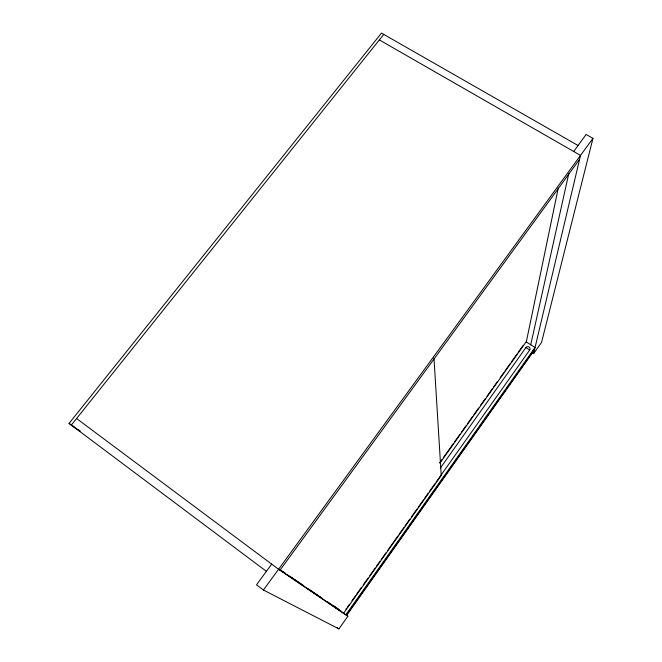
<?xml version="1.0" encoding="UTF-8"?>
<svg xmlns="http://www.w3.org/2000/svg" width="662" height="662" viewBox="0 0 662 662"><rect width="100%" height="100%" fill="white"/><g stroke="black" fill="none" stroke-linecap="round" stroke-linejoin="round"><path stroke-width="0.99" d="M558.248 188.066L526.414 341.41L439.916 463.086M530.709 344.894L568.766 173.643M533.026 350.148L532.397 352.863L346.665 615.304M531.917 352.556L533.613 353.632L580.524 155.405L379.343 39.902M573.689 151.474L586.135 134.477L592.962 138.35L541.557 342.395L533.613 353.632M534.673 349.122L346.358 615.188L347.881 616.214L338.911 628.9L263.435 590.024L256.533 584.811L271.677 564.115M440.288 468.133L525.885 347.591A2.292 2.151 7.8 0 1 529.054 347.029A2.292 2.151 7.8 0 1 529.708 350.016L436.051 482.151M347.169 607.559L349.553 604.191M351.936 600.823L355.519 595.775M356.71 594.087L361.485 587.36M363.272 584.836L368.047 578.1M369.835 575.576L375.205 568.004M376.397 566.316L379.971 561.268M381.171 559.58L385.938 552.853M387.733 550.329L397.87 536.021M399.062 534.333L403.837 527.606M405.028 525.918L409.803 519.19M411.59 516.658L416.961 509.086M418.152 507.406L423.523 499.827M424.714 498.147L428.297 493.099M429.489 491.411L434.86 483.839M439.717 462.738L442.117 459.37M443.308 457.682L453.487 443.374M454.686 441.686L460.073 434.115M461.273 432.427L466.056 425.691M467.256 424.011L472.643 416.431M473.843 414.751L478.626 408.015M480.422 405.492L485.213 398.756M487.009 396.224L492.396 388.652M493.595 386.964L497.187 381.916M500.182 377.704L503.774 372.656M504.965 370.968L510.352 363.397M511.552 361.709L516.939 354.129M518.139 352.449L522.326 346.557M263.435 590.024L592.962 138.35M280.001 570.222L579.598 159.319M383.745 34.399L71.306 425.12L79.829 430.979M266.397 571.339L69.038 423.415L381.469 33.1L578.058 145.508M526.356 342.006L535.053 347.517L345.821 614.816L343.33 612.962M525.885 347.591L529.708 350.016M347.881 616.214L278.578 569.262L76.577 418.525M280.142 569.866L285.223 573.325M286.911 574.475L303.841 585.986M307.226 588.286L322.46 598.647M327.533 602.097L340.227 610.736M279.902 569.949L343.636 613.202L441.231 475.498L433.982 358.134M282.417 571.223L284.966 572.961M290.908 577.007L303.643 585.68M309.584 589.726L322.311 598.398M327.409 601.874L338.439 609.388M69.038 423.415L74.144 426.932M78.406 429.861L80.11 431.028M333.987 605.97L340.847 611.109M336.776 627.295L338.911 628.9M523.146 345.316A2.284 2.143 6.8 0 1 522.93 345.713M346.234 608.783A2.449 2.383 -79 0 1 345.829 609.09M335.477 607.377L335.593 607.89L335.477 607.377"/></g></svg>
